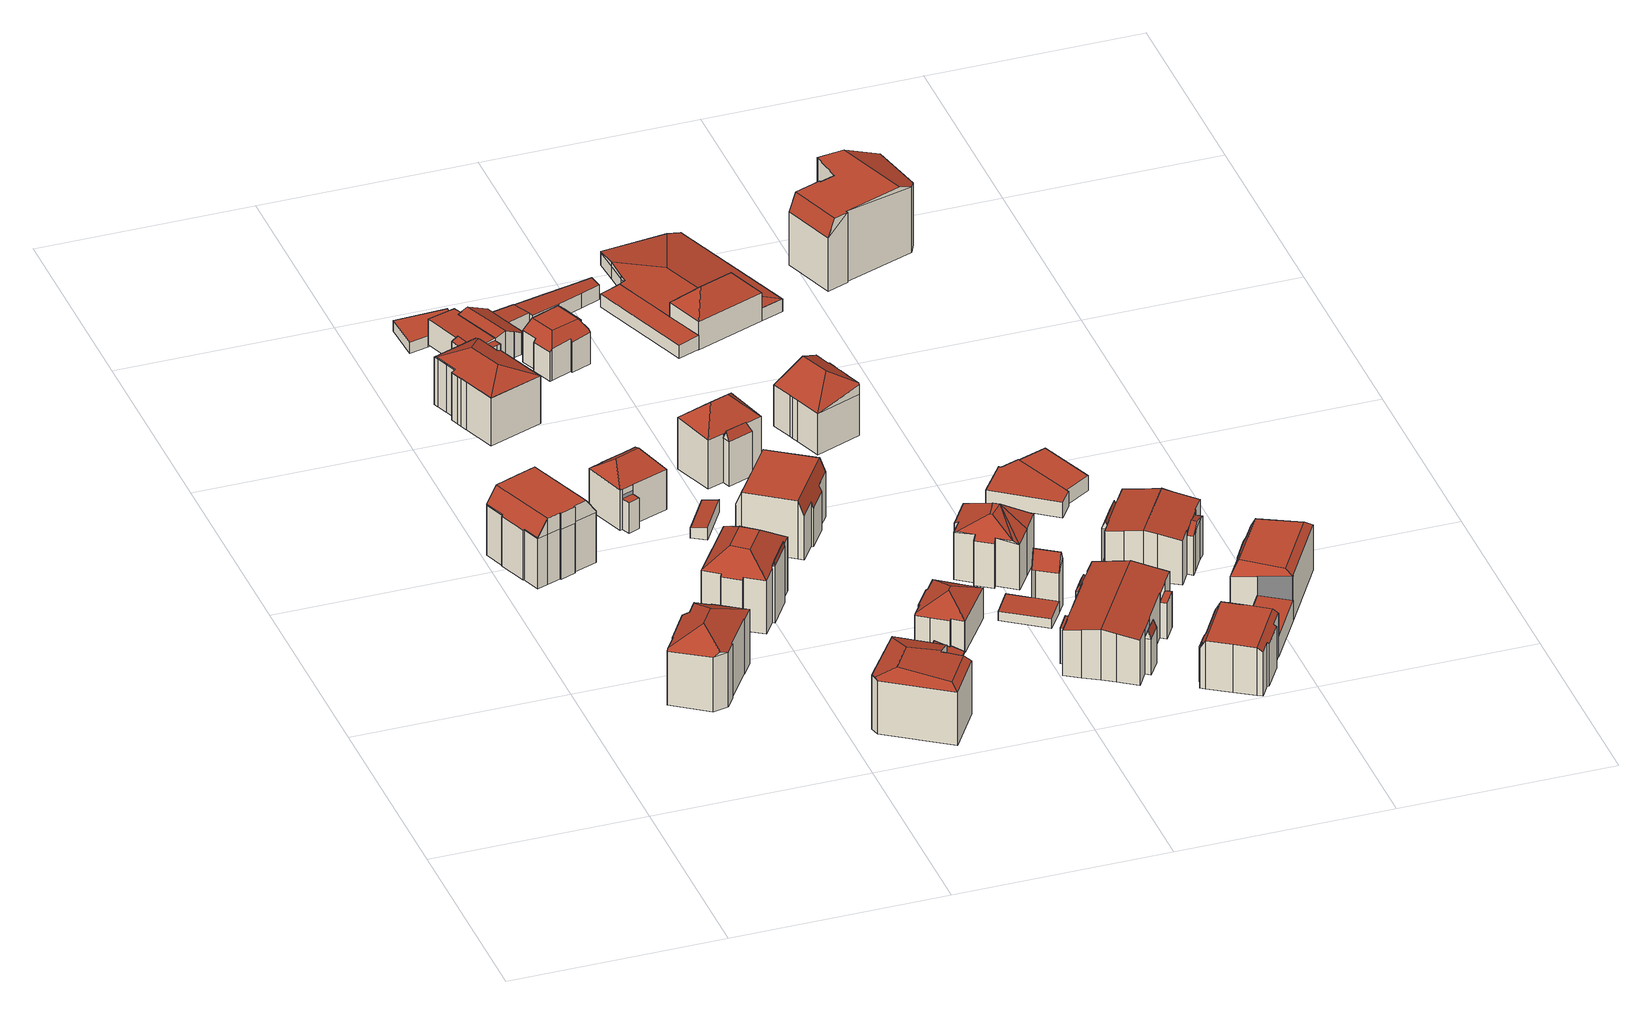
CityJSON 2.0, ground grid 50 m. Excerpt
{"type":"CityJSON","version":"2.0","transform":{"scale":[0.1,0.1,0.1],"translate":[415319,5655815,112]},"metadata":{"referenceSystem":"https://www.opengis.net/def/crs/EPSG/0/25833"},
"CityObjects":{
"building1":{"type":"Building","attributes":{"Dachtyp_tdc":"tdcFreeFormRoof","Gemeindeschluessel":14612000,"Dachneigung":0.075,"QualitaetDacherkennung":48,"Geometrietyp2DReferenz":"3000","measuredHeight":16.77,"function":"31001_9998","roofType":"5000"},"geometry":[{"type":"Solid","lod":"2","boundaries":[[[[0,1,2,3]],[[1,4,5,2]],[[4,6,7,5]],[[6,8,9,7]],[[8,10,11,9]],[[10,12,13,11]],[[12,14,15,13]],[[14,16,17,15]],[[16,18,19,17]],[[18,20,21,19]],[[20,22,23,21]],[[22,24,25,23]],[[24,26,27,25]],[[26,28,29,27]],[[28,30,31,29]],[[30,32,33,31]],[[32,34,35,33]],[[34,0,3,35]],[[36,37,38,39,40,26,24,41]],[[4,1,42,43,44,45,46,47]],[[48,49,45,44,50,38,37,51,52]],[[12,48,52,14]],[[14,52,51,16]],[[16,51,37,18]],[[30,39,38,50,32]],[[32,50,44,43,34]],[[10,49,48,12]],[[8,46,45,49,10]],[[4,47,6]],[[6,47,46,8]],[[34,43,42,0]],[[0,42,1]],[[22,41,24]],[[20,36,41,22]],[[26,40,28]],[[28,40,39,30]],[[18,37,36,20]],[[3,2,5,7,9,11,13,15,17,19,21,23,25,27,29,31,33,35]]]],"semantics":{"surfaces":[{"type":"WallSurface"},{"type":"RoofSurface"},{"type":"GroundSurface"}],"values":[[0,0,0,0,0,0,0,0,0,0,0,0,0,0,0,0,0,0,1,1,1,0,0,0,0,0,0,0,0,0,0,0,0,0,0,0,0,2]]}}]},
"building2":{"type":"Building","attributes":{"Dachtyp_tdc":"tdcFreeFormRoof","Gemeindeschluessel":14612000,"Dachneigung":31.07,"QualitaetDacherkennung":40,"Geometrietyp2DReferenz":"3000","measuredHeight":17.74,"function":"31001_9998","roofType":"5000"},"geometry":[{"type":"Solid","lod":"2","boundaries":[[[[53,54,55,56]],[[54,57,58,55]],[[57,59,60,58]],[[59,61,62,60]],[[61,63,64,62]],[[63,65,66,64]],[[65,67,68,66]],[[67,69,70,68]],[[69,71,72,70]],[[71,73,74,72]],[[73,75,76,74]],[[75,77,78,76]],[[77,79,80,78]],[[79,81,82,80]],[[81,53,56,82]],[[81,83,84,85,53]],[[69,67,65,63,86,87]],[[79,77,75,73,71,69,87,84,83]],[[87,86,61,59,57,54,85,84]],[[81,79,83]],[[63,61,86]],[[54,53,85]],[[56,55,58,60,62,64,66,68,70,72,74,76,78,80,82]]]],"semantics":{"surfaces":[{"type":"WallSurface"},{"type":"RoofSurface"},{"type":"GroundSurface"}],"values":[[0,0,0,0,0,0,0,0,0,0,0,0,0,0,0,1,1,1,1,0,0,0,2]]}}]},
"building3":{"type":"Building","attributes":{"Gemeindeschluessel":14612000,"Dachtyp_tdc":"tdcFreeFormRoof","Dachneigung":17.6,"QualitaetDacherkennung":62,"Geometrietyp2DReferenz":"3000","measuredHeight":14.34,"function":"31001_9998","roofType":"5000"},"geometry":[{"type":"Solid","lod":"2","boundaries":[[[[88,89,90,91]],[[89,92,93,90]],[[92,94,95,93]],[[94,96,97,95]],[[96,98,99,97]],[[98,100,101,99]],[[100,102,103,101]],[[102,104,105,103]],[[104,106,107,105]],[[106,108,109,107]],[[108,110,111,109]],[[110,112,113,111]],[[112,114,115,113]],[[114,116,117,115]],[[116,88,91,117]],[[106,118,119]],[[120,96,121,122,123]],[[104,124,125,126,120,123,118,106]],[[127,128,119,118,123,122,129,130,131,132,133]],[[112,127,133,114]],[[114,133,132,116]],[[116,132,131,88]],[[88,131,130,89]],[[89,130,129,92]],[[92,129,122,121,94]],[[106,119,108]],[[108,119,128,110]],[[110,128,127,112]],[[96,120,126,98]],[[98,126,125,100]],[[100,125,124,102]],[[102,124,104]],[[94,121,96]],[[91,90,93,95,97,99,101,103,105,107,109,111,113,115,117]]]],"semantics":{"surfaces":[{"type":"WallSurface"},{"type":"RoofSurface"},{"type":"GroundSurface"}],"values":[[0,0,0,0,0,0,0,0,0,0,0,0,0,0,0,1,1,1,1,0,0,0,0,0,0,0,0,0,0,0,0,0,0,2]]}}]},
"building4":{"type":"Building","attributes":{"Gemeindeschluessel":14612000,"Geometrietyp2DReferenz":"3000","function":"31001_9998","roofType":"9999"},"children":["building4-1","building4-2"]},
"building4-1":{"type":"BuildingPart","attributes":{"Dachtyp_tdc":"tdcFreeFormRoof","Dachneigung":76.53,"QualitaetDacherkennung":25,"Geometrietyp2DReferenz":"3000","measuredHeight":15.62,"roofType":"5000"},"parents":["building4"],"geometry":[{"type":"MultiSurface","lod":"2","boundaries":[[[134,135,136,137,138]],[[135,139,140,136]],[[139,141,142,143,140]],[[144,141,139]],[[145,144,139,135]],[[145,135,134]],[[144,145,134,141]],[[137,136,140,143]]],"semantics":{"surfaces":[{"type":"WallSurface"},{"type":"RoofSurface"},{"type":"GroundSurface"}],"values":[0,0,0,1,1,1,1,2]}}]},
"building4-2":{"type":"BuildingPart","attributes":{"Dachtyp_tdc":"tdcCutTentRoof","Dachneigung":40.17,"QualitaetDacherkennung":49,"Geometrietyp2DReferenz":"3000","measuredHeight":17.66,"roofType":"9999"},"parents":["building4"],"geometry":[{"type":"MultiSurface","lod":"2","boundaries":[[[146,147,148,149]],[[147,150,151,148]],[[150,138,137,151]],[[142,152,143]],[[152,153,154,143]],[[153,155,156,154]],[[155,157,158,156]],[[157,159,160,158]],[[159,161,162,160]],[[161,163,164,162]],[[163,165,166,164]],[[165,167,168,166]],[[167,169,170,168]],[[169,146,149,170]],[[153,152,142,138,150,171,172]],[[163,161,159,157,155,153,172,173]],[[165,163,173,174]],[[150,147,146,169,167,165,174,171]],[[174,173,172,171]],[[149,148,151,137,143,154,156,158,160,162,164,166,168,170]]],"semantics":{"surfaces":[{"type":"WallSurface"},{"type":"RoofSurface"},{"type":"GroundSurface"}],"values":[0,0,0,0,0,0,0,0,0,0,0,0,0,0,1,1,1,1,1,2]}}]},
"building5":{"type":"Building","attributes":{"Gemeindeschluessel":14612000,"Geometrietyp2DReferenz":"3000","function":"31001_9998","roofType":"9999"},"children":["building5-1","building5-2"]},
"building5-1":{"type":"BuildingPart","attributes":{"Dachtyp_tdc":"tdcHipRoof","Dachneigung":35.34,"QualitaetDacherkennung":78,"Geometrietyp2DReferenz":"3000","measuredHeight":13.97,"roofType":"3200"},"parents":["building5"],"geometry":[{"type":"MultiSurface","lod":"2","boundaries":[[[175,176,177,178]],[[176,179,180,177]],[[179,181,182,180]],[[181,183,184,182]],[[183,185,184]],[[186,187,188]],[[186,189,190,187]],[[189,191,192,190]],[[191,193,194,192]],[[193,195,196,194]],[[195,175,178,196]],[[191,189,197]],[[181,179,198]],[[189,186,183,181,198,197]],[[179,176,175,195,193,191,197,198]],[[178,177,180,182,184,187,190,192,194,196]]],"semantics":{"surfaces":[{"type":"WallSurface"},{"type":"RoofSurface"},{"type":"GroundSurface"}],"values":[0,0,0,0,0,0,0,0,0,0,0,1,1,1,1,2]}}]},
"building5-2":{"type":"BuildingPart","attributes":{"Dachtyp_tdc":"tdcPolyFlatRoof","Dachneigung":0,"QualitaetDacherkennung":5,"Geometrietyp2DReferenz":"3000","measuredHeight":7.63,"roofType":"1000"},"parents":["building5"],"geometry":[{"type":"MultiSurface","lod":"2","boundaries":[[[185,199,200,184]],[[185,188,201,199]],[[200,202,187,184]],[[199,201,202,200]],[[201,188,187,202]]],"semantics":{"surfaces":[{"type":"WallSurface"},{"type":"RoofSurface"},{"type":"GroundSurface"}],"values":[0,1,2,0,0]}}]},
"building6":{"type":"Building","attributes":{"Dachtyp_tdc":"tdcFreeFormRoof","Gemeindeschluessel":14612000,"Dachneigung":3.66,"QualitaetDacherkennung":43,"Geometrietyp2DReferenz":"3000","measuredHeight":15.14,"function":"31001_9998","roofType":"5000"},"geometry":[{"type":"Solid","lod":"2","boundaries":[[[[203,204,205,206]],[[204,207,208,205]],[[207,209,210,208]],[[209,211,212,210]],[[211,213,214,212]],[[213,215,216,214]],[[215,203,206,216]],[[217,218,219,203,220]],[[218,221,207,204,219]],[[213,211,222,223]],[[213,223,217,220,215]],[[209,221,218,217,223,222]],[[204,203,219]],[[211,209,222]],[[203,215,220]],[[209,207,221]],[[206,205,208,210,212,214,216]]]],"semantics":{"surfaces":[{"type":"WallSurface"},{"type":"RoofSurface"},{"type":"GroundSurface"}],"values":[[0,0,0,0,0,0,0,1,1,1,1,1,0,0,0,0,2]]}}]},
"building7":{"type":"Building","attributes":{"Dachtyp_tdc":"tdcPolyFlatRoof","Gemeindeschluessel":14612000,"Dachneigung":0,"QualitaetDacherkennung":85,"Geometrietyp2DReferenz":"3000","measuredHeight":2.65,"function":"31001_9998","roofType":"1000"},"geometry":[{"type":"Solid","lod":"2","boundaries":[[[[224,225,226,227]],[[225,228,229,226]],[[228,230,231,229]],[[230,232,233,231]],[[232,234,235,233]],[[234,236,237,235]],[[236,238,239,237]],[[238,224,227,239]],[[238,236,234,232,230,228,225,224]],[[227,226,229,231,233,235,237,239]]]],"semantics":{"surfaces":[{"type":"WallSurface"},{"type":"RoofSurface"},{"type":"GroundSurface"}],"values":[[0,0,0,0,0,0,0,0,1,2]]}}]},
"building8":{"type":"Building","attributes":{"Gemeindeschluessel":14612000,"Geometrietyp2DReferenz":"3000","function":"31001_9998","roofType":"9999"},"children":["building8-1","building8-2","building8-3"]},
"building8-1":{"type":"BuildingPart","attributes":{"Dachtyp_tdc":"tdcPolyFlatRoof","Dachneigung":22.71,"QualitaetDacherkennung":56,"Geometrietyp2DReferenz":"3000","measuredHeight":7.2,"roofType":"2100"},"parents":["building8"],"geometry":[{"type":"MultiSurface","lod":"2","boundaries":[[[240,241,242,243,244]],[[241,245,246,242]],[[245,247,248,249,246]],[[247,245,241,240]],[[243,242,246,249]]],"semantics":{"surfaces":[{"type":"WallSurface"},{"type":"RoofSurface"},{"type":"GroundSurface"}],"values":[0,0,0,1,2]}}]},
"building8-2":{"type":"BuildingPart","attributes":{"Dachtyp_tdc":"tdcPolyFlatRoof","Dachneigung":4.06,"QualitaetDacherkennung":45,"Geometrietyp2DReferenz":"3000","measuredHeight":6.4,"roofType":"2100"},"parents":["building8"],"geometry":[{"type":"MultiSurface","lod":"2","boundaries":[[[250,251,252,253]],[[251,254,255,252]],[[254,256,257,255]],[[256,258,259,257]],[[258,260,261,259]],[[258,256,254,251,250,260]],[[261,253,252,255,257,259]]],"semantics":{"surfaces":[{"type":"WallSurface"},{"type":"RoofSurface"},{"type":"GroundSurface"}],"values":[0,0,0,0,0,1,2]}}]},
"building8-3":{"type":"BuildingPart","attributes":{"Dachtyp_tdc":"tdcPolyFlatRoof","Dachneigung":5.08,"QualitaetDacherkennung":61,"Geometrietyp2DReferenz":"3000","measuredHeight":7.05,"roofType":"2100"},"parents":["building8"],"geometry":[{"type":"MultiSurface","lod":"2","boundaries":[[[262,244,243,261,260]],[[248,263,264,249]],[[263,265,266,264]],[[265,267,268,266]],[[267,269,270,268]],[[269,271,272,270]],[[271,273,250,253,272]],[[273,271,269,267,265,263,248,244,262]],[[261,243,249,264,266,268,270,272,253]]],"semantics":{"surfaces":[{"type":"WallSurface"},{"type":"RoofSurface"},{"type":"GroundSurface"}],"values":[0,0,0,0,0,0,0,1,2]}}]},
"building9":{"type":"Building","attributes":{"Dachtyp_tdc":"tdcPolyFlatRoof","Gemeindeschluessel":14612000,"Dachneigung":8.54,"QualitaetDacherkennung":76,"Geometrietyp2DReferenz":"3000","measuredHeight":3.1,"function":"31001_9998","roofType":"2100"},"geometry":[{"type":"Solid","lod":"2","boundaries":[[[[274,275,276,277]],[[275,278,279,276]],[[278,280,281,279]],[[280,274,277,281]],[[280,278,275,274]],[[277,276,279,281]]]],"semantics":{"surfaces":[{"type":"WallSurface"},{"type":"RoofSurface"},{"type":"GroundSurface"}],"values":[[0,0,0,0,1,2]]}}]},
"building10":{"type":"Building","attributes":{"Dachtyp_tdc":"tdcGableRoof","Gemeindeschluessel":14612000,"Dachneigung":16.36,"QualitaetDacherkennung":13,"Geometrietyp2DReferenz":"3000","measuredHeight":2.31,"function":"31001_9998","roofType":"3100"},"geometry":[{"type":"Solid","lod":"2","boundaries":[[[[282,283,284,285]],[[283,286,287,284]],[[286,288,289,287]],[[288,290,291,289]],[[290,292,293,291]],[[292,294,293]],[[282,285,295]],[[292,290,288,286,283,282]],[[282,295,294,292]],[[285,284,287,289,291,293,294,295]]]],"semantics":{"surfaces":[{"type":"WallSurface"},{"type":"RoofSurface"},{"type":"GroundSurface"}],"values":[[0,0,0,0,0,0,0,1,1,2]]}}]},
"building11":{"type":"Building","attributes":{"Gemeindeschluessel":14612000,"Geometrietyp2DReferenz":"3000","function":"31001_9998","roofType":"9999"},"children":["building11-1","building11-2"]},
"building11-1":{"type":"BuildingPart","attributes":{"Dachtyp_tdc":"tdcCutTentRoof","Dachneigung":0.451,"QualitaetDacherkennung":47,"Geometrietyp2DReferenz":"3000","measuredHeight":10.64,"roofType":"9999"},"parents":["building11"],"geometry":[{"type":"MultiSurface","lod":"2","boundaries":[[[296,297,298,299]],[[297,300,301,298]],[[300,302,303,301]],[[302,304,305,303]],[[304,306,307,305]],[[306,308,309,307]],[[308,310,311,309]],[[310,312,313,311]],[[312,314,315,313]],[[314,316,317,315]],[[316,318,319,317]],[[320,321,322,323]],[[321,324,325,322]],[[324,326,327,325]],[[326,296,299,327]],[[306,304,302,300,297,328,329]],[[316,314,312,310,308,306,329,330]],[[321,320,318,316,330,331]],[[297,296,326,324,321,331,328]],[[331,330,329,328]],[[299,298,301,303,305,307,309,311,313,315,317,319,323,322,325,327]]],"semantics":{"surfaces":[{"type":"WallSurface"},{"type":"RoofSurface"},{"type":"GroundSurface"}],"values":[0,0,0,0,0,0,0,0,0,0,0,0,0,0,0,1,1,1,1,1,2]}}]},
"building11-2":{"type":"BuildingPart","attributes":{"Dachtyp_tdc":"tdcPolyFlatRoof","Dachneigung":45.37,"QualitaetDacherkennung":35,"Geometrietyp2DReferenz":"3000","measuredHeight":9.7,"roofType":"2100"},"parents":["building11"],"geometry":[{"type":"MultiSurface","lod":"2","boundaries":[[[332,333,334,319,318]],[[333,335,336,334]],[[335,337,320,323,336]],[[335,333,332,337]],[[323,319,334,336]]],"semantics":{"surfaces":[{"type":"WallSurface"},{"type":"RoofSurface"},{"type":"GroundSurface"}],"values":[0,0,0,1,2]}}]},
"building12":{"type":"Building","attributes":{"Dachtyp_tdc":"tdcCutGableRoof","Gemeindeschluessel":14612000,"Dachneigung":0.134,"QualitaetDacherkennung":51,"Geometrietyp2DReferenz":"3000","measuredHeight":14.71,"function":"31001_9998","roofType":"9999"},"geometry":[{"type":"Solid","lod":"2","boundaries":[[[[338,339,340,341]],[[339,342,343,340]],[[342,344,345,343]],[[346,347,348,349,350,351,344,342]],[[339,338,352,353,354,355,356,357]],[[342,339,357,346]],[[345,358,359,360,361,362,363,364,365,366,367,368,369,341,340,343]],[[344,351,358,345]],[[351,350,359,358]],[[350,349,360,359]],[[349,348,361,360]],[[348,347,362,361]],[[347,346,363,362]],[[346,357,364,363]],[[357,356,365,364]],[[356,355,366,365]],[[355,354,367,366]],[[354,353,368,367]],[[353,352,369,368]],[[352,338,341,369]]]],"semantics":{"surfaces":[{"type":"WallSurface"},{"type":"RoofSurface"},{"type":"GroundSurface"}],"values":[[0,0,0,1,1,1,2,0,0,0,0,0,0,0,0,0,0,0,0,0]]}}]},
"building13":{"type":"Building","attributes":{"Gemeindeschluessel":14612000,"Geometrietyp2DReferenz":"3000","function":"31001_9998","roofType":"9999"},"children":["building13-1","building13-2","building13-3","building13-4"]},
"building13-1":{"type":"BuildingPart","attributes":{"Dachtyp_tdc":"tdcPolyFlatRoof","Dachneigung":4.95,"QualitaetDacherkennung":82,"Geometrietyp2DReferenz":"3000","measuredHeight":3.75,"roofType":"2100"},"parents":["building13"],"geometry":[{"type":"MultiSurface","lod":"2","boundaries":[[[370,371,372,373,374]],[[375,376,377,378,379]],[[376,375,371,370,380]],[[374,373,378,377,381]]],"semantics":{"surfaces":[{"type":"WallSurface"},{"type":"RoofSurface"},{"type":"GroundSurface"}],"values":[0,0,1,2]}}]},
"building13-2":{"type":"BuildingPart","attributes":{"Dachtyp_tdc":"tdcPolyFlatRoof","Dachneigung":3.76,"QualitaetDacherkennung":39,"Geometrietyp2DReferenz":"3000","measuredHeight":3.38,"roofType":"2100"},"parents":["building13"],"geometry":[{"type":"MultiSurface","lod":"2","boundaries":[[[382,383,384,385]],[[383,386,387,384]],[[386,388,370,374,387]],[[389,382,385,390]],[[389,391,392,388,386,383,382]],[[385,384,387,374,381,393,390]]],"semantics":{"surfaces":[{"type":"WallSurface"},{"type":"RoofSurface"},{"type":"GroundSurface"}],"values":[0,0,0,0,1,2]}}]},
"building13-3":{"type":"BuildingPart","attributes":{"Dachtyp_tdc":"tdcFreeFormRoof","Dachneigung":28.27,"QualitaetDacherkennung":56,"Geometrietyp2DReferenz":"3000","measuredHeight":7.91,"roofType":"5000"},"parents":["building13"],"geometry":[{"type":"MultiSurface","lod":"2","boundaries":[[[394,395,396,397]],[[395,398,399,396]],[[398,400,401,399]],[[400,402,403,401]],[[402,404,405,403]],[[404,271,406,405]],[[271,407,389,390,406]],[[408,394,397,377,376]],[[409,407,271,404,402]],[[402,400,398,395,394,408,410,409]],[[397,396,399,401,403,405,406,390,393,381,377]]],"semantics":{"surfaces":[{"type":"WallSurface"},{"type":"RoofSurface"},{"type":"GroundSurface"}],"values":[0,0,0,0,0,0,0,0,1,1,2]}}]},
"building13-4":{"type":"BuildingPart","attributes":{"Dachtyp_tdc":"tdcPolyFlatRoof","Dachneigung":4.3,"QualitaetDacherkennung":79,"Geometrietyp2DReferenz":"3000","measuredHeight":3.69,"roofType":"2100"},"parents":["building13"],"geometry":[{"type":"MultiSurface","lod":"2","boundaries":[[[372,411,412,373]],[[411,413,414,412]],[[413,415,416,414]],[[415,417,418,416]],[[417,419,420,418]],[[419,421,422,420]],[[421,423,424,422]],[[423,379,378,424]],[[423,421,419,417,415,413,411,372,379]],[[378,373,412,414,416,418,420,422,424]]],"semantics":{"surfaces":[{"type":"WallSurface"},{"type":"RoofSurface"},{"type":"GroundSurface"}],"values":[0,0,0,0,0,0,0,0,1,2]}}]},
"building14":{"type":"Building","attributes":{"Gemeindeschluessel":14612000,"Geometrietyp2DReferenz":"3000","function":"31001_9998","roofType":"9999"},"children":["building14-1","building14-2"]},
"building14-1":{"type":"BuildingPart","attributes":{"Dachtyp_tdc":"tdcFreeFormRoof","Dachneigung":65.03,"QualitaetDacherkennung":21,"Geometrietyp2DReferenz":"3000","measuredHeight":13.52,"roofType":"5000"},"parents":["building14"],"geometry":[{"type":"MultiSurface","lod":"2","boundaries":[[[425,426,427,428]],[[426,429,430,427]],[[431,425,428,432]],[[433,426,425,434]],[[434,425,431]],[[431,429,433,434]],[[426,433,429]],[[428,427,430,432]]],"semantics":{"surfaces":[{"type":"WallSurface"},{"type":"RoofSurface"},{"type":"GroundSurface"}],"values":[0,0,0,1,1,1,0,2]}}]},
"building14-2":{"type":"BuildingPart","attributes":{"Dachtyp_tdc":"tdcHipRoof","Dachneigung":41.16,"QualitaetDacherkennung":49,"Geometrietyp2DReferenz":"3000","measuredHeight":17.07,"roofType":"3200"},"parents":["building14"],"geometry":[{"type":"MultiSurface","lod":"2","boundaries":[[[435,430,429]],[[435,436,437,430]],[[436,438,439,437]],[[438,440,441,439]],[[440,442,443,441]],[[442,444,432,443]],[[444,431,432]],[[438,436,445]],[[442,440,446]],[[436,435,444,442,446,445]],[[440,438,445,446]],[[430,437,439,441,443,432]]],"semantics":{"surfaces":[{"type":"WallSurface"},{"type":"RoofSurface"},{"type":"GroundSurface"}],"values":[0,0,0,0,0,0,0,1,1,1,1,2]}}]},
"building15":{"type":"Building","attributes":{"Dachtyp_tdc":"tdcHipRoof","Gemeindeschluessel":14612000,"Dachneigung":28.53,"QualitaetDacherkennung":69,"Geometrietyp2DReferenz":"3000","measuredHeight":10.92,"function":"31001_9998","roofType":"3200"},"geometry":[{"type":"Solid","lod":"2","boundaries":[[[[447,448,449,450]],[[448,451,452,449]],[[451,453,454,452]],[[453,455,456,454]],[[455,457,458,456]],[[457,459,460,458]],[[459,461,462,460]],[[461,463,464,462]],[[463,465,466,464]],[[465,467,468,466]],[[467,469,470,468]],[[469,471,472,470]],[[471,447,450,472]],[[467,465,463,461,459,457,455,473]],[[453,451,474]],[[455,453,474,473]],[[451,448,447,471,469,467,473,474]],[[450,449,452,454,456,458,460,462,464,466,468,470,472]]]],"semantics":{"surfaces":[{"type":"WallSurface"},{"type":"RoofSurface"},{"type":"GroundSurface"}],"values":[[0,0,0,0,0,0,0,0,0,0,0,0,0,1,1,1,1,2]]}}]},
"building16":{"type":"Building","attributes":{"Dachtyp_tdc":"tdcPolyFlatRoof","Gemeindeschluessel":14612000,"Dachneigung":2.64,"QualitaetDacherkennung":85,"Geometrietyp2DReferenz":"3000","measuredHeight":3.5,"function":"31001_2000","roofType":"2100"},"geometry":[{"type":"Solid","lod":"2","boundaries":[[[[475,476,477,478,479,480]],[[481,482,483,484,485,486]],[[480,479,482,481]],[[479,478,483,482]],[[478,477,484,483]],[[477,476,485,484]],[[476,475,486,485]],[[475,480,481,486]]]],"semantics":{"surfaces":[{"type":"RoofSurface"},{"type":"GroundSurface"},{"type":"WallSurface"}],"values":[[0,1,2,2,2,2,2,2]]}}]},
"building17":{"type":"Building","attributes":{"Gemeindeschluessel":14612000,"Geometrietyp2DReferenz":"3000","function":"31001_9998","roofType":"9999"},"children":["building17-1","building17-2"]},
"building17-1":{"type":"BuildingPart","attributes":{"Dachtyp_tdc":"tdcPolyFlatRoof","Dachneigung":4.85,"QualitaetDacherkennung":64,"Geometrietyp2DReferenz":"3000","measuredHeight":2.85,"roofType":"2100"},"parents":["building17"],"geometry":[{"type":"MultiSurface","lod":"2","boundaries":[[[487,488,489,490]],[[488,491,492,489]],[[493,494,495,496]],[[494,487,490,495]],[[494,493,491,488,487]],[[490,489,492,496,495]]],"semantics":{"surfaces":[{"type":"WallSurface"},{"type":"RoofSurface"},{"type":"GroundSurface"}],"values":[0,0,0,0,1,2]}}]},
"building17-2":{"type":"BuildingPart","attributes":{"Dachtyp_tdc":"tdcGableRoof","Dachneigung":68.94,"QualitaetDacherkennung":4,"Geometrietyp2DReferenz":"3000","measuredHeight":14.27,"roofType":"3100"},"parents":["building17"],"geometry":[{"type":"MultiSurface","lod":"2","boundaries":[[[497,498,499,500]],[[498,501,493,496,499]],[[502,497,500,492,491]],[[501,498,503]],[[497,502,504]],[[498,497,504,503]],[[502,501,503,504]],[[500,499,496,492]]],"semantics":{"surfaces":[{"type":"WallSurface"},{"type":"RoofSurface"},{"type":"GroundSurface"}],"values":[0,0,0,0,0,1,1,2]}}]},
"building18":{"type":"Building","attributes":{"Dachtyp_tdc":"tdcFreeFormRoof","Gemeindeschluessel":14612000,"Dachneigung":27.67,"QualitaetDacherkennung":43,"Geometrietyp2DReferenz":"3000","measuredHeight":15.78,"function":"31001_9998","roofType":"5000"},"geometry":[{"type":"Solid","lod":"2","boundaries":[[[[505,506,507,508]],[[506,509,510,507]],[[509,511,512,510]],[[511,513,514,512]],[[513,515,516,514]],[[515,517,516]],[[517,518,519,516]],[[518,520,521,519]],[[520,522,523,521]],[[522,524,525,523]],[[524,526,527,525]],[[526,505,508,527]],[[513,517,515]],[[528,517,513]],[[528,518,517]],[[528,529,518]],[[529,528,530]],[[522,520,529,530,531,532,526,524]],[[511,509,506,505,532,531,533]],[[530,528,533,531]],[[520,518,529]],[[505,526,532]],[[508,507,510,512,514,516,519,521,523,525,527]],[[533,528,513,511]]]],"semantics":{"surfaces":[{"type":"WallSurface"},{"type":"RoofSurface"},{"type":"GroundSurface"}],"values":[[0,0,0,0,0,0,0,0,0,0,0,0,1,1,1,1,1,1,1,1,0,0,2,1]]}}]},
"building19":{"type":"Building","attributes":{"Dachtyp_tdc":"tdcFreeFormRoof","Gemeindeschluessel":14612000,"Dachneigung":48.6,"QualitaetDacherkennung":52,"Geometrietyp2DReferenz":"3000","measuredHeight":16.83,"function":"31001_9998","roofType":"5000"},"geometry":[{"type":"Solid","lod":"2","boundaries":[[[[534,535,536,537]],[[535,538,539,536]],[[538,540,541,539]],[[540,542,543,541]],[[542,544,545,543]],[[544,546,547,545]],[[546,548,549,547]],[[548,550,551,549]],[[550,552,553,551]],[[552,554,555,553]],[[554,556,557,555]],[[556,558,559,557]],[[558,560,561,559]],[[560,562,563,561]],[[562,564,565,563]],[[564,566,567,565]],[[566,534,537,567]],[[568,569,570,534]],[[571,572,573,560]],[[560,573,568,534,566,564,562]],[[573,572,574,575,576,577,578,579,580,581,582,583,569,568]],[[535,570,569,583,538]],[[538,583,582,540]],[[540,582,581,542]],[[542,581,580,544]],[[544,580,579,546]],[[546,579,578,548]],[[548,578,577,550]],[[550,577,576,552]],[[552,576,575,554]],[[554,575,574,556]],[[556,574,572,571,558]],[[558,571,560]],[[534,570,535]],[[537,536,539,541,543,545,547,549,551,553,555,557,559,561,563,565,567]]]],"semantics":{"surfaces":[{"type":"WallSurface"},{"type":"RoofSurface"},{"type":"GroundSurface"}],"values":[[0,0,0,0,0,0,0,0,0,0,0,0,0,0,0,0,0,1,1,1,1,0,0,0,0,0,0,0,0,0,0,0,0,0,2]]}}]},
"building20":{"type":"Building","attributes":{"Gemeindeschluessel":14612000,"Geometrietyp2DReferenz":"3000","function":"31001_9998","roofType":"9999"},"children":["building20-1","building20-2","building20-3","building20-4","building20-5"]},
"building20-1":{"type":"BuildingPart","attributes":{"Dachtyp_tdc":"tdcPolyFlatRoof","Dachneigung":0,"QualitaetDacherkennung":34,"Geometrietyp2DReferenz":"3000","measuredHeight":8.97,"roofType":"1000"},"parents":["building20"],"geometry":[{"type":"MultiSurface","lod":"2","boundaries":[[[584,585,586,587]],[[585,588,589,586]],[[588,590,591,589]],[[590,588,585,584]],[[587,586,589,591]]],"semantics":{"surfaces":[{"type":"WallSurface"},{"type":"RoofSurface"},{"type":"GroundSurface"}],"values":[0,0,0,1,2]}}]},
"building20-2":{"type":"BuildingPart","attributes":{"Dachtyp_tdc":"tdcFreeFormRoof","Dachneigung":61.6,"QualitaetDacherkennung":17,"Geometrietyp2DReferenz":"3000","measuredHeight":10.36,"roofType":"5000"},"parents":["building20"],"geometry":[{"type":"MultiSurface","lod":"2","boundaries":[[[592,593,594,595]],[[593,596,597,594]],[[598,599,600,596]],[[601,598,596,593]],[[601,593,592]],[[598,601,592,599]],[[595,594,597,602,603]]],"semantics":{"surfaces":[{"type":"WallSurface"},{"type":"RoofSurface"},{"type":"GroundSurface"}],"values":[0,0,0,1,1,1,2]}}]},
"building20-3":{"type":"BuildingPart","attributes":{"Dachtyp_tdc":"tdcGableRoof","Dachneigung":10.02,"QualitaetDacherkennung":55,"Geometrietyp2DReferenz":"3000","measuredHeight":12.78,"roofType":"3100"},"parents":["building20"],"geometry":[{"type":"MultiSurface","lod":"2","boundaries":[[[604,605,606]],[[607,608,609]],[[607,610,595,608]],[[610,592,595]],[[611,612,613,602,600]],[[612,614,615,613]],[[614,616,617,615]],[[616,618,619,617]],[[618,620,621,619]],[[620,622,587,621]],[[622,584,587]],[[623,624,625,591,590]],[[624,626,627,625]],[[626,628,627]],[[629,630,631]],[[629,632,633,630]],[[632,634,635,633]],[[634,636,637,635]],[[636,638,639,637]],[[638,640,641,639]],[[640,604,606,641]],[[636,634,632,629,626,624,623,622,620,618,616]],[[616,614,612,611,642,610,607,604,640,638,636]],[[606,608,595,603,602,613,615,617,619,621,587,591,625,627,630,633,635,637,639,641]]],"semantics":{"surfaces":[{"type":"WallSurface"},{"type":"RoofSurface"},{"type":"GroundSurface"}],"values":[0,0,0,0,0,0,0,0,0,0,0,0,0,0,0,0,0,0,0,0,0,1,1,2]}}]},
"building20-4":{"type":"BuildingPart","attributes":{"Dachtyp_tdc":"tdcPolyFlatRoof","Dachneigung":0,"QualitaetDacherkennung":35,"Geometrietyp2DReferenz":"3000","measuredHeight":8.97,"roofType":"1000"},"parents":["building20"],"geometry":[{"type":"MultiSurface","lod":"2","boundaries":[[[643,644,645,646]],[[644,609,608,645]],[[605,643,646,606]],[[605,609,644,643]],[[646,645,608,606]]],"semantics":{"surfaces":[{"type":"WallSurface"},{"type":"RoofSurface"},{"type":"GroundSurface"}],"values":[0,0,0,1,2]}}]},
"building20-5":{"type":"BuildingPart","attributes":{"Dachtyp_tdc":"tdcFreeFormRoof","Dachneigung":70,"QualitaetDacherkennung":26,"Geometrietyp2DReferenz":"3000","measuredHeight":10.92,"roofType":"5000"},"parents":["building20"],"geometry":[{"type":"MultiSurface","lod":"2","boundaries":[[[647,648,631]],[[628,649,650]],[[651,652,630,627]],[[650,647,652,651]],[[647,631,630,652]],[[628,650,651,627]],[[649,648,647,650]],[[648,649,628,631]]],"semantics":{"surfaces":[{"type":"WallSurface"},{"type":"GroundSurface"},{"type":"RoofSurface"}],"values":[0,0,1,0,0,0,2,2]}}]},
"building21":{"type":"Building","attributes":{"Dachtyp_tdc":"tdcHipRoof","Gemeindeschluessel":14612000,"Dachneigung":43.63,"QualitaetDacherkennung":75,"Geometrietyp2DReferenz":"3000","measuredHeight":11.64,"function":"31001_2000","roofType":"3200"},"geometry":[{"type":"Solid","lod":"2","boundaries":[[[[653,654,655,656]],[[654,657,658,655]],[[657,659,660,658]],[[659,653,656,660]],[[657,654,661]],[[653,659,662]],[[654,653,662,661]],[[659,657,661,662]],[[656,655,658,660]]]],"semantics":{"surfaces":[{"type":"WallSurface"},{"type":"RoofSurface"},{"type":"GroundSurface"}],"values":[[0,0,0,0,1,1,1,1,2]]}}]},
"building22":{"type":"Building","attributes":{"Dachtyp_tdc":"tdcFreeFormRoof","Gemeindeschluessel":14612000,"Dachneigung":10.02,"QualitaetDacherkennung":31,"Geometrietyp2DReferenz":"3000","measuredHeight":5.47,"function":"31001_2000","roofType":"5000"},"geometry":[{"type":"Solid","lod":"2","boundaries":[[[[663,664,658,665]],[[664,666,667,658]],[[666,668,669,667]],[[668,670,671,669]],[[670,672,673,671]],[[672,674,675,673]],[[674,676,677,675]],[[676,678,679,677]],[[678,680,656,679]],[[680,681,660,656]],[[681,682,683,660]],[[682,663,665,683]],[[684,685,686,687]],[[688,689,678]],[[690,691,692,693]],[[678,676,690,693,686,685,694,688]],[[695,687,686,693,692,696,697,698]],[[664,695,698,666]],[[666,698,697,668]],[[668,697,696,670]],[[670,696,692,672]],[[663,687,695,664]],[[680,689,688,694,681]],[[681,694,685,684,682]],[[674,691,690,676]],[[672,692,691,674]],[[678,689,680]],[[682,684,687,663]],[[665,658,667,669,671,673,675,677,679,656,660,683]]]],"semantics":{"surfaces":[{"type":"WallSurface"},{"type":"RoofSurface"},{"type":"GroundSurface"}],"values":[[0,0,0,0,0,0,0,0,0,0,0,0,1,1,1,1,1,0,0,0,0,0,0,0,0,0,0,0,2]]}}]},
"building23":{"type":"Building","attributes":{"Gemeindeschluessel":14612000,"Geometrietyp2DReferenz":"3000","function":"31001_9998","roofType":"9999"},"children":["building23-1","building23-2"]},
"building23-1":{"type":"BuildingPart","attributes":{"Dachtyp_tdc":"tdcPolyFlatRoof","Dachneigung":0,"QualitaetDacherkennung":59,"Geometrietyp2DReferenz":"3000","measuredHeight":3.7,"roofType":"1000"},"parents":["building23"],"geometry":[{"type":"MultiSurface","lod":"2","boundaries":[[[699,700,701,702]],[[700,703,704,701]],[[703,705,706,704]],[[705,703,700,699]],[[702,701,704,706]]],"semantics":{"surfaces":[{"type":"WallSurface"},{"type":"RoofSurface"},{"type":"GroundSurface"}],"values":[0,0,0,1,2]}}]},
"building23-2":{"type":"BuildingPart","attributes":{"Dachtyp_tdc":"tdcPolyFlatRoof","Dachneigung":0,"QualitaetDacherkennung":45,"Geometrietyp2DReferenz":"3000","measuredHeight":3.91,"roofType":"1000"},"parents":["building23"],"geometry":[{"type":"MultiSurface","lod":"2","boundaries":[[[707,708,709,710]],[[708,711,712,709]],[[711,713,699,702,712]],[[714,715,716,706,705]],[[715,717,718,716]],[[717,707,710,718]],[[717,715,714,713,711,708,707]],[[710,709,712,702,706,716,718]]],"semantics":{"surfaces":[{"type":"WallSurface"},{"type":"RoofSurface"},{"type":"GroundSurface"}],"values":[0,0,0,0,0,0,1,2]}}]},
"building24":{"type":"Building","attributes":{"Gemeindeschluessel":14612000,"Geometrietyp2DReferenz":"3000","function":"31001_9998","roofType":"9999"},"children":["building24-1","building24-2","building24-3"]},
"building24-1":{"type":"BuildingPart","attributes":{"Dachtyp_tdc":"tdcGableRoof","Dachneigung":18.41,"QualitaetDacherkennung":20,"Geometrietyp2DReferenz":"3000","measuredHeight":11.25,"roofType":"3100"},"parents":["building24"],"geometry":[{"type":"MultiSurface","lod":"2","boundaries":[[[719,720,721,722]],[[720,723,724,721]],[[723,725,726,724]],[[725,727,728,726]],[[729,719,722,730]],[[729,731,732,733,734,719]],[[725,735,733,732,736,727]],[[723,735,725]],[[720,734,733,735,723]],[[719,734,720]],[[722,721,724,726,728,730]]],"semantics":{"surfaces":[{"type":"WallSurface"},{"type":"RoofSurface"},{"type":"GroundSurface"}],"values":[0,0,0,0,0,1,1,0,0,0,2]}}]},
"building24-2":{"type":"BuildingPart","attributes":{"Dachtyp_tdc":"tdcFreeFormRoof","Dachneigung":68.21,"QualitaetDacherkennung":21,"Geometrietyp2DReferenz":"3000","measuredHeight":10.69,"roofType":"5000"},"parents":["building24"],"geometry":[{"type":"MultiSurface","lod":"2","boundaries":[[[737,738,739,740]],[[738,741,742,739]],[[743,741,738]],[[744,743,738,737]],[[744,737,745,746]],[[743,744,746,741]],[[747,748,740,739,742]]],"semantics":{"surfaces":[{"type":"WallSurface"},{"type":"RoofSurface"},{"type":"GroundSurface"}],"values":[0,0,0,1,0,1,2]}}]},
"building24-3":{"type":"BuildingPart","attributes":{"Dachtyp_tdc":"tdcGableRoof","Dachneigung":10.06,"QualitaetDacherkennung":50,"Geometrietyp2DReferenz":"3000","measuredHeight":12.57,"roofType":"3100"},"parents":["building24"],"geometry":[{"type":"MultiSurface","lod":"2","boundaries":[[[749,750,729,730,751]],[[752,753,754,728,727]],[[753,755,756,754]],[[755,757,758,756]],[[757,759,760,758]],[[759,761,762,760]],[[761,763,764,762]],[[763,765,745,748,764]],[[766,767,768,742,741]],[[767,769,770,768]],[[769,771,772,770]],[[771,773,774,772]],[[773,775,776,774]],[[775,777,778,776]],[[777,749,751,778]],[[773,771,769,767,766,779,765,763,761,759]],[[759,757,755,753,752,736,731,750,749,777,775,773]],[[751,730,728,754,756,758,760,762,764,748,747,742,768,770,772,774,776,778]]],"semantics":{"surfaces":[{"type":"WallSurface"},{"type":"RoofSurface"},{"type":"GroundSurface"}],"values":[0,0,0,0,0,0,0,0,0,0,0,0,0,0,0,1,1,2]}}]},
"building25":{"type":"Building","attributes":{"Gemeindeschluessel":14612000,"Geometrietyp2DReferenz":"3000","function":"31001_9998","roofType":"9999"},"children":["building25-1","building25-2","building25-3"]},
"building25-1":{"type":"BuildingPart","attributes":{"Dachtyp_tdc":"tdcPolyFlatRoof","Dachneigung":2.67,"QualitaetDacherkennung":77,"Geometrietyp2DReferenz":"3000","measuredHeight":5.43,"roofType":"2100"},"parents":["building25"],"geometry":[{"type":"MultiSurface","lod":"2","boundaries":[[[780,781,782,783]],[[784,785,786,787]],[[785,784,788,781,780,789]],[[783,782,790,787,786,791]]],"semantics":{"surfaces":[{"type":"WallSurface"},{"type":"RoofSurface"},{"type":"GroundSurface"}],"values":[0,0,1,2]}}]},
"building25-2":{"type":"BuildingPart","attributes":{"Dachtyp_tdc":"tdcCutGableRoof","Dachneigung":0.266,"QualitaetDacherkennung":67,"Geometrietyp2DReferenz":"3000","measuredHeight":12.07,"roofType":"9999"},"parents":["building25"],"geometry":[{"type":"MultiSurface","lod":"2","boundaries":[[[792,793,794,795]],[[793,796,797,794]],[[796,798,799,797]],[[798,800,801,799]],[[800,802,803,801]],[[802,804,805,803]],[[804,806,780,783,805]],[[807,808,809,786,785]],[[808,810,811,809]],[[810,812,813,811]],[[812,814,815,813]],[[814,816,817,815]],[[816,818,819,817]],[[818,820,821,819]],[[820,822,823,821]],[[822,824,825,823]],[[824,792,795,825]],[[820,818,816,814,812,810,808,807,826]],[[804,802,800,798,796,793,792,824]],[[826,806,804,824,822,820]],[[795,794,797,799,801,803,805,783,791,786,809,811,813,815,817,819,821,823,825]]],"semantics":{"surfaces":[{"type":"WallSurface"},{"type":"RoofSurface"},{"type":"GroundSurface"}],"values":[0,0,0,0,0,0,0,0,0,0,0,0,0,0,0,0,0,1,1,1,2]}}]},
"building25-3":{"type":"BuildingPart","attributes":{"Dachtyp_tdc":"tdcCutTentRoof","Dachneigung":0.104,"QualitaetDacherkennung":71,"Geometrietyp2DReferenz":"3000","measuredHeight":12.34,"roofType":"9999"},"parents":["building25"],"geometry":[{"type":"MultiSurface","lod":"2","boundaries":[[[827,828,788,790,787]],[[829,830,831,782,781]],[[830,832,833,831]],[[832,834,835,833]],[[834,836,837,835]],[[836,838,839,837]],[[838,840,841,839]],[[840,842,843,841]],[[842,844,845,843]],[[844,827,787,845]],[[828,827,844,846,847]],[[830,829,828,847,848]],[[842,840,838,836,834,832,830,848,849]],[[844,842,849,846]],[[849,848,847,846]],[[787,790,782,831,833,835,837,839,841,843,845]]],"semantics":{"surfaces":[{"type":"WallSurface"},{"type":"RoofSurface"},{"type":"GroundSurface"}],"values":[0,0,0,0,0,0,0,0,0,0,1,1,1,1,1,2]}}]},
"building26":{"type":"Building","attributes":{"Dachtyp_tdc":"tdcFreeFormRoof","Gemeindeschluessel":14612000,"Dachneigung":0.681,"QualitaetDacherkennung":40,"Geometrietyp2DReferenz":"3000","measuredHeight":18,"function":"31001_9998","roofType":"5000"},"geometry":[{"type":"Solid","lod":"2","boundaries":[[[[850,851,852,853]],[[851,854,855,852]],[[854,856,857,855]],[[856,858,859,857]],[[858,860,861,859]],[[860,862,863,861]],[[862,864,865,863]],[[864,866,867,865]],[[866,868,869,867]],[[868,870,871,869]],[[870,850,853,871]],[[862,872,873,864]],[[856,854,851,874,875]],[[858,875,874,850,870,868,866,873,872,860]],[[851,850,874]],[[862,860,872]],[[866,864,873]],[[858,856,875]],[[853,852,855,857,859,861,863,865,867,869,871]]]],"semantics":{"surfaces":[{"type":"WallSurface"},{"type":"RoofSurface"},{"type":"GroundSurface"}],"values":[[0,0,0,0,0,0,0,0,0,0,0,1,1,1,0,0,0,0,2]]}}]}
},
"vertices":[
[174,1054,143],[176,1055,143],[176,1055,17],[174,1054,17],[201,986,143],[201,986,17],[199,985,143],[199,985,17],[214,945,143],[214,945,17],[157,924,143],[157,924,17],[158,920,143],[158,920,17],[122,907,143],[122,907,17],[121,910,143],[121,910,17],[89,899,143],[89,899,17],[63,889,143],[63,889,17],[48,932,143],[48,932,17],[46,931,143],[46,931,17],[21,997,143],[21,997,17],[23,998,143],[23,998,17],[5,1048,143],[5,1048,17],[84,1078,143],[84,1078,17],[155,1104,143],[155,1104,17],[63,889,146],[89,899,184],[30,1057,184],[5,1048,147],[23,998,147],[48,932,146],[174,1054,146],[155,1104,146],[130,1095,184],[189,936,184],[214,945,147],[199,985,147],[158,920,184],[157,924,184],[84,1078,184],[121,910,184],[122,907,184],
[174,381,148],[203,424,151],[203,424,13],[174,381,13],[201,425,150],[201,425,13],[252,504,148],[252,504,13],[265,495,158],[265,495,13],[289,532,154],[289,532,13],[318,513,154],[318,513,13],[324,521,149],[324,521,13],[392,472,151],[392,472,13],[369,439,151],[369,439,13],[368,440,152],[368,440,13],[312,359,152],[312,359,13],[313,358,151],[313,358,13],[293,330,151],[293,330,13],[257,324,151],[257,324,13],[274,327,159],[262,398,190],[177,386,152],[286,527,157],[296,447,190],
[119,1568,137],[109,1595,137],[109,1595,17],[119,1568,17],[99,1621,137],[99,1621,17],[94,1633,137],[94,1633,17],[202,1673,137],[202,1673,17],[207,1662,137],[207,1662,17],[217,1635,137],[217,1635,17],[227,1608,137],[227,1608,17],[236,1611,137],[236,1611,17],[282,1489,137],[282,1489,17],[155,1442,137],[155,1442,17],[127,1518,137],[127,1518,17],[120,1535,137],[120,1535,17],[116,1545,137],[116,1545,17],[109,1564,137],[109,1564,17],[200,1527,161],[155,1442,138],[205,1666,140],[94,1633,138],[97,1626,141],[170,1608,161],[227,1608,140],[217,1635,140],[207,1662,140],[120,1535,138],[127,1518,138],[99,1621,141],[109,1595,141],[119,1568,141],[109,1564,138],[116,1545,138],
[536,673,156],[541,670,156],[541,670,13],[536,673,13],[536,673,148],[495,603,156],[495,603,13],[490,607,156],[490,607,147],[490,607,13],[495,607,169],[537,669,169],
[524,745,145],[522,740,150],[522,740,13],[524,745,13],[562,713,148],[562,713,13],[490,607,148],[464,569,147],[464,569,13],[422,597,148],[422,597,13],[419,593,144],[419,593,13],[379,620,145],[379,620,13],[382,624,149],[382,624,13],[346,650,150],[346,650,13],[447,793,151],[447,793,13],[482,769,150],[482,769,13],[484,773,147],[484,773,13],[496,700,188],[451,636,188],[415,662,190],[459,726,190],
[350,1177,118],[352,1173,121],[352,1173,15],[350,1177,15],[388,1187,121],[388,1187,15],[424,1091,116],[424,1091,15],[338,1059,116],[338,1059,15],[338,1059,92],[310,1049,116],[310,1049,15],[310,1049,92],[305,1047,116],[305,1047,15],[269,1142,121],[269,1142,15],[303,1155,121],[303,1155,15],[301,1159,118],[301,1159,15],[316,1109,155],[376,1132,155],
[345,1040,92],[345,1040,15],[318,1029,92],[318,1029,15],
[552,150,149],[643,276,149],[643,276,13],[552,150,13],[741,208,148],[741,208,13],[715,170,160],[715,170,13],[771,133,147],[771,133,13],[702,29,147],[702,29,13],[557,126,148],[557,126,13],[605,139,165],[649,205,165],[639,270,151],[555,136,152],[718,175,160],[756,143,157],[700,57,157],
[220,1860,43],[205,1858,43],[205,1858,16],[220,1860,16],[157,1849,43],[157,1849,16],[112,1838,43],[112,1838,16],[108,1931,43],[108,1931,16],[231,1936,43],[231,1936,16],[231,1928,43],[231,1928,16],[234,1861,43],[234,1861,16],
[207,1704,94],[192,1699,87],[192,1699,22],[207,1704,22],[207,1704,87],[175,1750,87],[175,1750,22],[190,1755,94],[190,1755,87],[190,1755,22],
[263,1724,86],[264,1722,86],[264,1722,22],[263,1724,22],[270,1709,85],[270,1709,22],[262,1706,85],[262,1706,22],[228,1696,85],[228,1696,22],[223,1710,86],[223,1710,22],
[223,1710,88],[157,1849,87],[157,1849,22],[205,1858,91],[205,1858,22],[220,1860,92],[220,1860,22],[229,1840,92],[229,1840,22],[220,1837,92],[220,1837,22],[263,1724,92],
[495,1067,38],[527,1047,44],[527,1047,13],[495,1067,13],[468,953,44],[468,953,13],[436,973,38],[436,973,13],
[780,397,34],[808,377,24],[808,377,11],[780,397,11],[811,381,24],[811,381,11],[836,363,15],[836,363,11],[797,307,15],[797,307,11],[743,346,34],[743,346,11],[736,351,11],[773,402,11],
[405,1645,108],[357,1626,105],[357,1626,25],[405,1645,25],[352,1624,98],[352,1624,25],[332,1674,97],[332,1674,25],[337,1676,105],[337,1676,25],[322,1714,105],[322,1714,25],[361,1730,106],[361,1730,25],[356,1742,59],[356,1742,25],[388,1754,60],[388,1754,25],[393,1741,110],[393,1741,25],[418,1751,111],[418,1751,25],[419,1751,111],[419,1751,25],[436,1705,111],[452,1664,111],[452,1664,25],[436,1705,25],[454,1659,105],[454,1659,25],[407,1640,102],[407,1640,25],[367,1655,131],[343,1715,131],[410,1741,132],[434,1678,132],
[419,1751,122],[434,1757,105],[434,1757,25],[452,1711,105],[452,1711,25],[436,1705,122],
[610,1039,129],[620,1032,160],[620,1032,13],[610,1039,13],[722,962,160],[722,962,13],[733,954,126],[733,954,13],[624,820,160],[635,812,124],[666,857,125],[671,854,109],[708,908,110],[703,912,125],[581,998,129],[577,1001,116],[543,953,116],[547,950,127],[511,898,127],[522,890,160],[703,912,13],[708,908,13],[671,854,13],[666,857,13],[635,812,13],[624,820,13],[522,890,13],[511,898,13],[547,950,13],[543,953,13],[577,1001,13],[581,998,13],
[293,1873,53],[362,1888,54],[362,1888,53],[362,1888,21],[293,1873,21],[381,1839,59],[316,1814,59],[316,1814,21],[381,1839,21],[381,1839,57],[297,1865,54],[297,1865,21],
[220,1860,54],[234,1861,54],[234,1861,21],[220,1860,21],[240,1862,54],[240,1862,21],[293,1873,55],[229,1840,55],[229,1840,21],[245,1846,55],[297,1865,55],[245,1846,21],
[336,1761,71],[331,1748,76],[331,1748,21],[336,1761,21],[310,1741,88],[310,1741,21],[311,1739,88],[311,1739,21],[289,1731,100],[289,1731,21],[264,1722,92],[264,1722,21],[220,1837,21],[229,1840,95],[316,1814,71],[245,1846,100],[297,1865,71],
[434,1903,54],[434,1903,21],[494,1916,55],[494,1916,21],[552,1928,56],[552,1928,21],[557,1893,58],[557,1893,21],[511,1874,58],[511,1874,21],[453,1852,58],[453,1852,21],[385,1828,58],[385,1828,21],
[638,1150,129],[578,1128,129],[578,1128,16],[638,1150,16],[571,1147,129],[571,1147,16],[631,1169,129],[631,1169,16],[575,1138,151],[625,1156,151],
[571,1147,139],[533,1133,139],[533,1133,16],[498,1228,146],[498,1228,16],[636,1278,147],[636,1278,16],[670,1184,139],[670,1184,16],[631,1169,139],[563,1202,187],[606,1218,187],
[800,507,89],[803,505,92],[803,505,13],[800,507,13],[826,536,92],[826,536,13],[916,472,91],[916,472,13],[837,362,91],[837,362,13],[836,363,91],[836,363,13],[811,381,91],[811,381,13],[808,377,89],[808,377,13],[773,402,89],[773,402,13],[745,422,89],[745,422,13],[747,426,92],[747,426,13],[767,453,92],[767,453,13],[764,455,90],[764,455,13],[828,442,122],[838,458,122],
[659,1733,54],[601,1887,54],[574,1876,53],[551,1868,52],[642,1625,52],[692,1644,54],[692,1644,19],[642,1625,19],[551,1868,19],[574,1876,19],[601,1887,19],[659,1733,19],
[943,453,37],[978,504,43],[978,504,14],[943,453,14],[1025,472,43],[1025,472,14],[1075,438,43],[1040,387,37],[1040,387,14],[1075,438,14],
[1042,497,130],[1092,464,130],[1092,464,14],[1042,497,14],[1075,438,113],[1025,472,113],[1084,452,157],[1034,486,157],
[907,634,133],[930,666,135],[930,666,14],[907,634,14],[922,671,130],[922,671,14],[963,730,135],[963,730,14],[1090,641,135],[1090,641,14],[1059,597,131],[1059,597,14],[1059,597,132],[1025,549,128],[1025,549,14],[982,580,136],[982,580,14],[977,572,127],[977,572,14],[940,598,127],[940,598,14],[946,606,137],[946,606,14],[1017,648,172],[1014,557,136],[989,618,171],[984,621,171],[913,629,137],[1003,658,172],
[744,1315,121],[854,1356,121],[854,1356,17],[744,1315,17],[867,1318,121],[867,1318,17],[871,1319,121],[871,1319,17],[877,1303,121],[877,1303,17],[878,1299,121],[878,1299,17],[879,1296,121],[879,1296,17],[882,1288,121],[882,1288,17],[884,1284,121],[884,1284,17],[885,1280,121],[885,1280,17],[891,1263,121],[891,1263,17],[888,1262,121],[888,1262,17],[903,1220,121],[903,1220,17],[795,1179,121],[795,1179,17],[772,1242,121],[772,1242,17],[766,1257,121],[766,1257,17],[763,1265,121],[763,1265,17],[807,1308,185],[854,1355,148],[854,1356,148],[903,1220,145],[902,1223,149],[834,1237,185],[888,1262,149],[891,1263,146],[885,1280,146],[884,1284,146],[882,1288,146],[879,1296,146],[878,1299,146],[877,1303,146],[871,1319,146],[867,1318,148],
[1272,321,100],[1284,313,100],[1284,313,10],[1272,321,10],[1259,273,100],[1259,273,10],[1246,281,100],[1246,281,10],
[1104,373,100],[1092,381,100],[1092,381,10],[1104,373,10],[1117,421,100],[1117,421,10],[1123,417,114],[1130,412,100],[1129,413,100],[1102,383,113],[1129,413,10],[1130,412,10],
[1027,251,123],[1027,251,100],[1027,251,10],[1052,292,123],[1052,292,10],[1052,292,100],[1104,373,123],[1129,413,123],[1151,445,123],[1151,445,10],[1189,421,131],[1189,421,10],[1222,400,138],[1222,400,10],[1250,382,132],[1250,382,10],[1293,354,123],[1293,354,10],[1272,321,123],[1246,281,123],[1246,282,123],[1246,282,10],[1194,200,123],[1194,200,10],[1194,200,100],[1169,160,123],[1169,160,10],[1169,160,100],[1145,123,123],[1145,123,10],[1102,151,132],[1102,151,10],[1074,169,138],[1074,169,10],[1038,191,131],[1038,191,10],[1003,214,123],[1003,214,10],[1130,412,123],
[1014,259,100],[1040,300,100],[1040,300,10],[1014,259,10],
[1180,152,100],[1175,156,120],[1200,196,120],[1207,192,100],[1207,192,10],[1180,152,10],
[855,1705,89],[692,1644,89],[692,1644,18],[855,1705,18],[659,1733,90],[659,1733,18],[821,1794,90],[821,1794,18],[718,1705,135],[797,1734,135],
[738,1763,49],[659,1733,49],[738,1763,18],[601,1887,49],[601,1887,18],[615,1892,49],[615,1892,18],[613,1911,49],[613,1911,18],[610,1963,49],[610,1963,18],[606,2021,49],[606,2021,18],[792,2039,49],[792,2039,18],[909,1725,49],[909,1725,18],[855,1705,49],[821,1794,49],[752,1768,49],[752,1768,18],[752,1768,70],[770,1775,69],[746,1783,73],[738,1763,70],[838,1751,60],[855,1705,51],[759,2036,55],[606,2021,53],[610,1963,61],[707,1888,73],[821,1794,60],[659,1733,55],[613,1911,58],[615,1892,57],[601,1887,55],
[1172,971,50],[1241,996,50],[1241,996,13],[1172,971,13],[1291,865,50],[1291,865,13],[1228,826,50],[1228,826,13],
[1067,882,52],[1123,959,52],[1123,959,13],[1067,882,13],[1128,955,52],[1128,955,13],[1172,971,52],[1228,826,52],[1231,819,52],[1231,819,13],[1205,783,52],[1205,783,13],
[1437,551,110],[1425,534,110],[1425,534,12],[1437,551,12],[1403,499,110],[1403,499,12],[1393,482,110],[1393,482,12],[1381,491,110],[1381,491,12],[1425,560,110],[1425,560,12],[1404,527,123],[1401,523,125],[1412,514,125],[1425,534,117],[1403,499,118],[1399,519,123],
[1225,591,100],[1269,661,100],[1269,661,12],[1225,591,12],[1282,652,100],[1282,652,12],[1276,657,119],[1232,587,119],[1238,583,100],[1239,583,100],[1239,583,12],[1238,583,12],
[1424,561,123],[1425,560,123],[1424,561,12],[1381,491,123],[1380,491,123],[1380,491,12],[1358,455,123],[1358,455,12],[1312,484,133],[1312,484,12],[1287,500,138],[1287,500,12],[1251,523,130],[1251,523,12],[1215,546,123],[1215,546,12],[1238,583,123],[1282,652,123],[1282,653,123],[1282,653,12],[1305,688,123],[1305,688,12],[1341,664,130],[1341,664,12],[1377,641,138],[1377,641,12],[1399,626,133],[1399,626,12],[1447,595,123],[1447,595,12],[1239,583,123],
[1396,177,59],[1470,297,59],[1470,297,5],[1396,177,5],[1536,257,56],[1461,135,56],[1461,135,5],[1536,257,5],[1535,257,56],[1450,142,56],[1535,257,5],[1450,142,5],
[1263,79,103],[1277,99,104],[1277,99,5],[1263,79,5],[1271,103,92],[1271,103,5],[1293,137,93],[1293,137,5],[1298,134,102],[1298,134,5],[1345,210,103],[1345,210,5],[1356,203,126],[1356,203,5],[1396,177,126],[1461,135,115],[1460,135,115],[1460,135,5],[1437,99,115],[1437,99,5],[1442,96,111],[1442,96,5],[1404,36,111],[1404,36,5],[1400,38,115],[1400,38,5],[1379,4,115],[1379,4,5],[1369,11,125],[1369,11,5],[1324,39,126],[1324,39,5],[1274,71,126],[1274,71,5],[1450,142,125],
[1536,257,119],[1535,257,119],[1470,297,107],[1420,328,97],[1420,328,5],[1470,408,97],[1470,408,5],[1465,411,84],[1465,411,5],[1476,429,84],[1476,429,5],[1499,467,84],[1499,467,5],[1504,463,97],[1504,463,5],[1527,500,97],[1527,500,5],[1642,428,119],[1642,428,5],[1623,431,128],[1526,275,128],[1445,342,128],[1530,478,128],
[1085,2001,198],[1233,2021,163],[1233,2021,19],[1085,2001,19],[1255,1872,176],[1255,1872,19],[1242,1846,185],[1242,1846,19],[1074,1786,197],[1074,1786,19],[1076,1782,197],[1076,1782,19],[1025,1763,154],[1025,1763,19],[981,1887,154],[981,1887,19],[1060,1915,198],[1060,1915,19],[1061,1912,198],[1061,1912,19],[1096,1924,198],[1096,1924,19],[1042,1769,197],[998,1893,197],[1148,2009,199],[1211,1835,199]
]}
